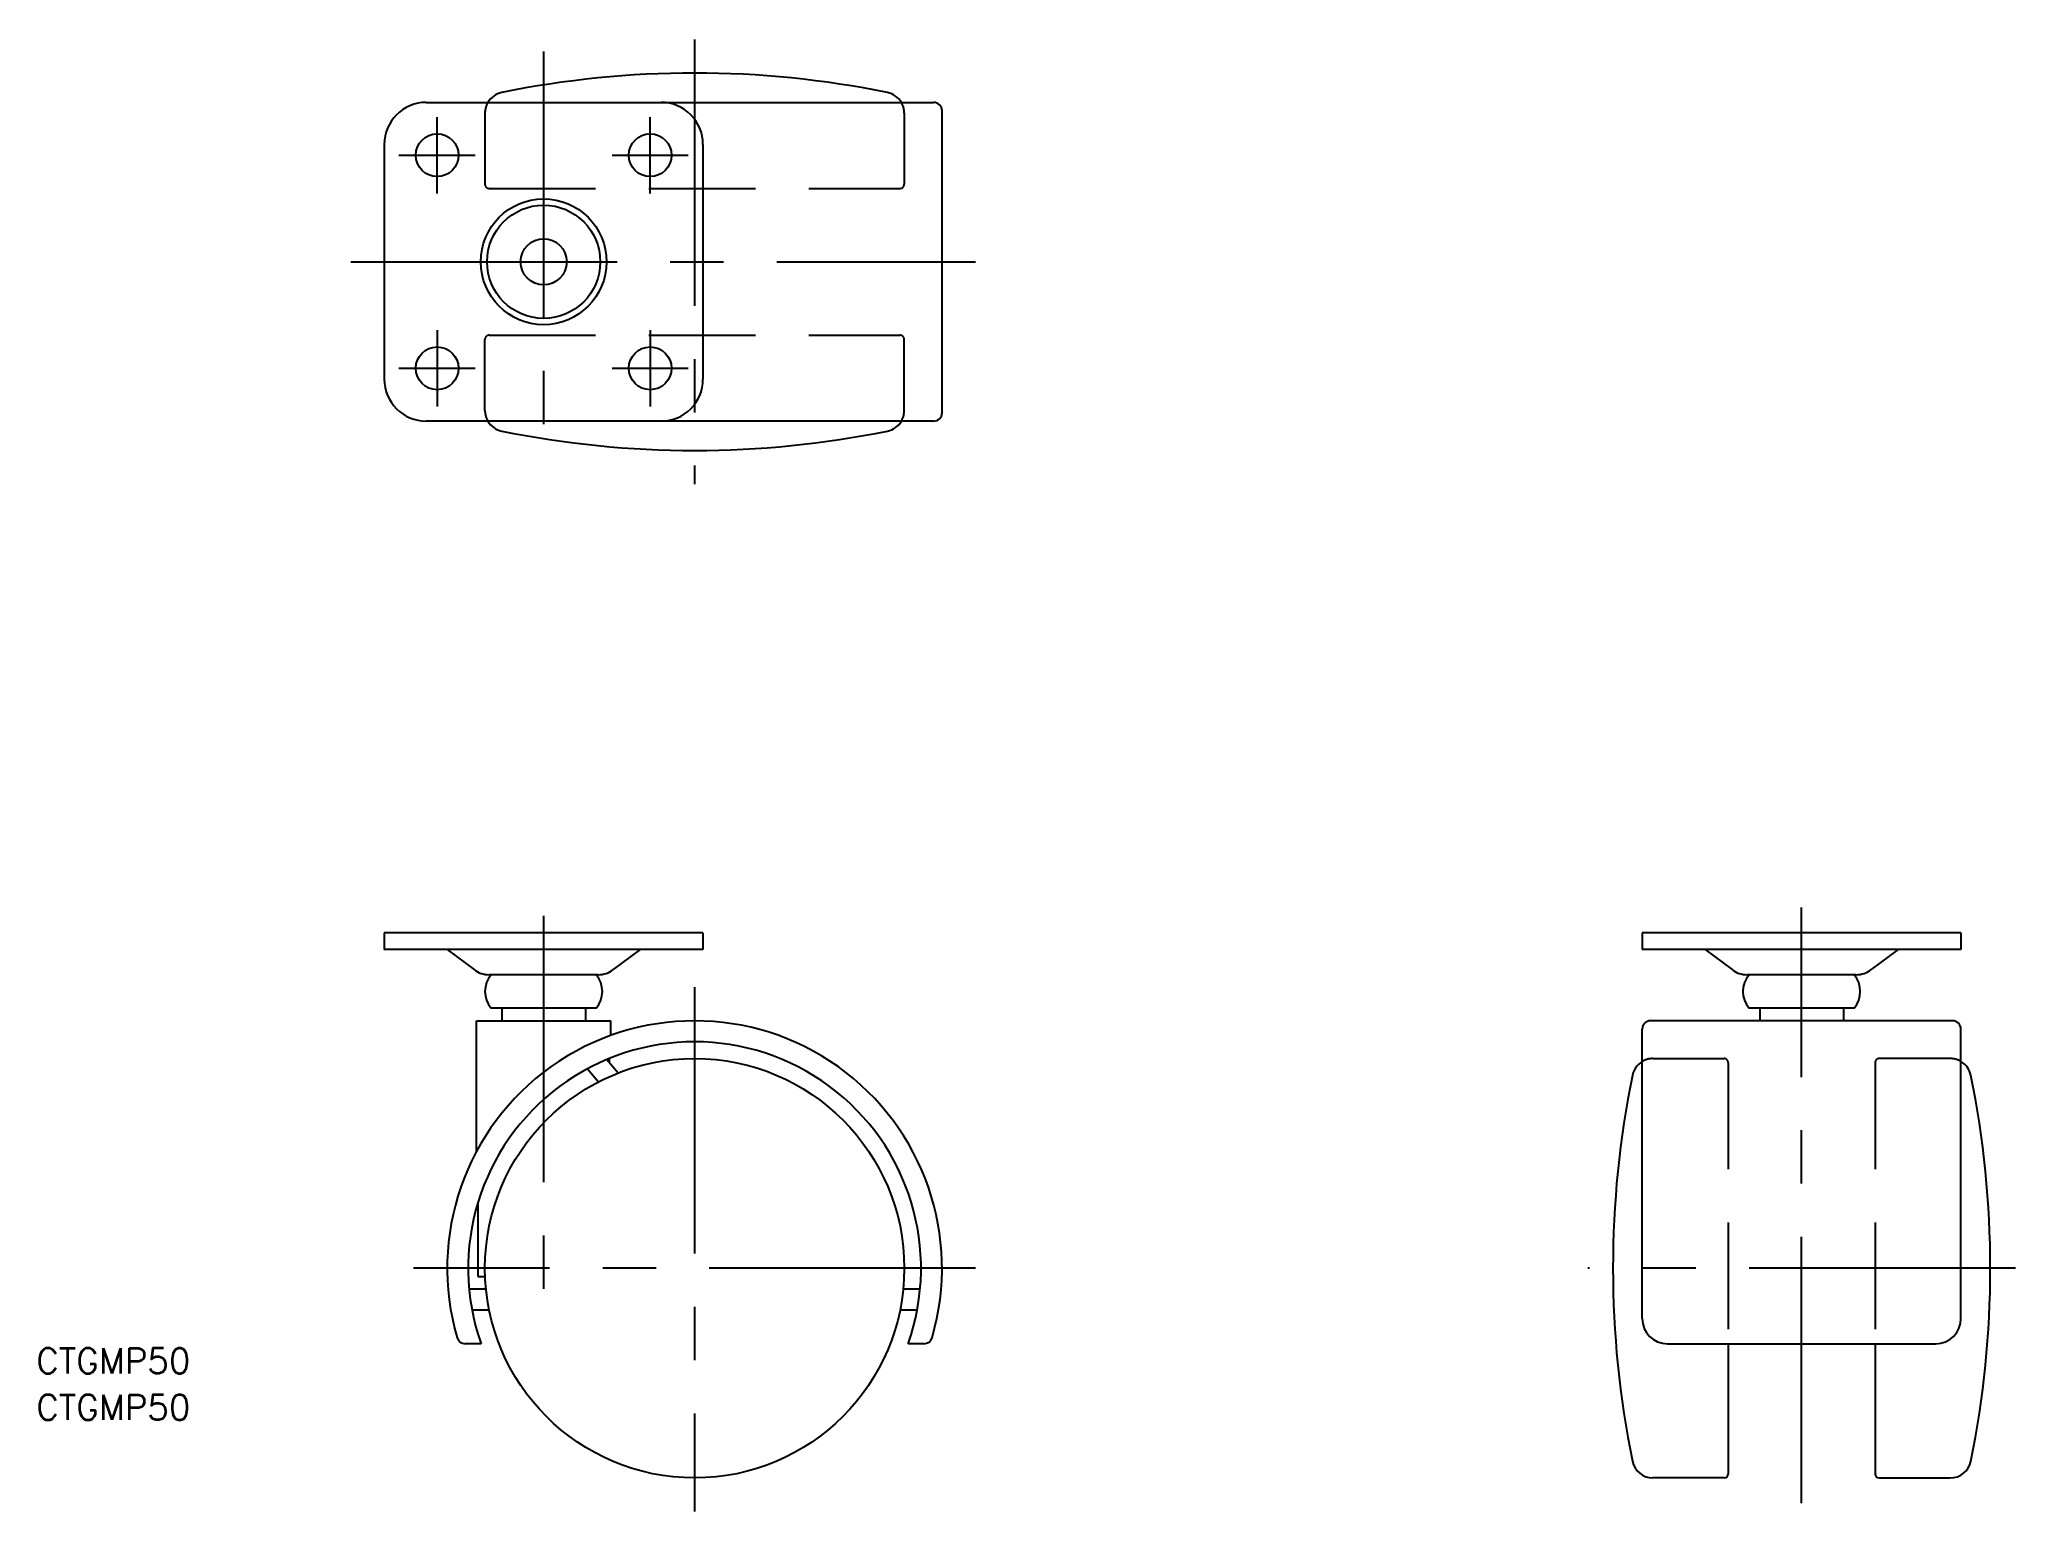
# Model space of a CAD drawing. Extents: x -60 to 176, y -149 to 26.
import ezdxf

# ---------------------------------------------------------------- set-up
doc = ezdxf.new("R2010")
doc.units = 0
doc.linetypes.add('CENTER', pattern=[50.8, 31.75, -6.35, 6.35, -6.35])
doc.linetypes.add('DASHED', pattern=[19.05, 12.7, -6.35])
doc.layers.get('0').update_dxf_attribs({"linetype": 'CONTINUOUS'})
doc.layers.add('CENTER', color=1, linetype='CENTER')
doc.styles.get("Standard").update_dxf_attribs({"font": 'txt.shx', "height": 3, "bigfont": 'bigfont.shx'})

# ---------------------------------------------------------------- blocks, each defined once
blk = doc.blocks.new('*U15')
at = {"color": 7, "linetype": 'CONTINUOUS'}
blk.add_text('CTGMP50', height=3, dxfattribs=at).set_placement((-60.5, -132.54))
blk = doc.blocks.new('*U16')
at = {"color": 7, "linetype": 'CONTINUOUS'}
blk.add_text('CTGMP50', height=3, dxfattribs=at).set_placement((-60.5, -138.08))

msp = doc.modelspace()

# ---------------------------------------------------------------- linework, layer by layer
at = {"color": 7, "linetype": 'CONTINUOUS'}
for p, q in [((-14, 19), (46.5, 19)), ((47.5, -18), (47.5, 18)), ((-19, 14), (-19, -14)), ((19, 14), (19, -14)), ((14, -19), (-14, -19)), ((46.5, -19), (14, -19)), ((19, -80), (-19, -80)), ((-19, -80), (-19, -82)), ((19, -80), (19, -82)), ((169, -80), (131, -80)), ((131, -80), (131, -82)), ((169, -80), (169, -82)), ((19, -82), (-19, -82)), ((-11.5, -82), (-8.3, -84.4)), ((11.5, -82), (8.3, -84.4)), ((169, -82), (131, -82)), ((138.5, -82), (141.7, -84.4)), ((161.5, -82), (158.3, -84.4)), ((6.5, -85), (-6.5, -85)), ((156.5, -85), (143.5, -85)), ((6.25, -89), (-6.25, -89)), ((-5, -89), (-5, -90.5)), ((5, -89), (5, -90.5)), ((156.25, -89), (143.75, -89)), ((145, -89), (145, -90.5)), ((155, -89), (155, -90.5)), ((-8, -90.5), (8, -90.5)), ((-8, -106.06), (-8, -90.5)), ((8, -92.25), (8, -90.5)), ((131, -126), (131, -91.5)), ((168, -90.5), (132, -90.5)), ((169, -126), (169, -91.5)), ((5.22, -96.22), (6.54, -97.78)), ((7.55, -95.1), (8.9, -96.71)), ((7.86, -95.47), (7.86, -94.98)), ((-7.86, -112.23), (-7.86, -121)), ((-6.87, -122.5), (-8.88, -122.5)), ((-7.86, -121), (-6.98, -121)), ((44.88, -122.5), (42.87, -122.5)), ((-6.49, -125), (-8.53, -125)), ((44.53, -125), (42.49, -125)), ((-7.46, -129), (-9.35, -129)), ((45.35, -129), (43.46, -129)), ((134, -129), (166, -129)), ((141.25, -129), (141.25, -144.5)), ((158.75, -129), (158.75, -144.5)), ((140.75, -145), (132.27, -145)), ((159.25, -145), (167.73, -145))]:
    msp.add_line(p, q, dxfattribs=at)
at = {"color": 3, "linetype": 'DASHED'}
for p, q in [((-7, 17.73), (-7, 9.25)), ((43, 17.73), (43, 9.25)), ((-6.5, 8.75), (42.5, 8.75)), ((-7, -17.73), (-7, -9.25)), ((-6.5, -8.75), (42.5, -8.75)), ((43, -17.73), (43, -9.25)), ((132.27, -95), (140.75, -95)), ((141.25, -95.5), (141.25, -129)), ((158.75, -95.5), (158.75, -129)), ((167.73, -95), (159.25, -95))]:
    msp.add_line(p, q, dxfattribs=at)
at = {"color": 7, "linetype": 'CONTINUOUS'}
for centre, radius in [((-12.7, 12.7), 2.55), ((12.7, 12.7), 2.55), ((0, 0), 7.5), ((0, 0), 6.75), ((0, 0), 2.75), ((-12.7, -12.7), 2.55), ((12.7, -12.7), 2.55), ((18, -120), 25)]:
    msp.add_circle(centre, radius, dxfattribs=at)
for centre, radius, start, end in [((18, -92.5), 115, 78.463, 101.537), ((-14, 14), 5, 90, 180), ((-4.5, 17.73), 2.5, 101.537, 149.3905), ((14, 14), 5, 0, 90), ((40.5, 17.73), 2.5, 30.6095, 78.463), ((46.5, 18), 1, 0, 90), ((-14, -14), 5, 180, 270), ((14, -14), 5, 270, 0), ((46.5, -18), 1, 270, 0), ((-4.5, -17.73), 2.5, 210.6095, 258.463), ((18, 92.5), 115, 258.463, 281.537), ((40.5, -17.73), 2.5, 281.537, 329.3905), ((-6.5, -82), 3, 233.1301, 270), ((6.5, -82), 3, 270, 306.8699), ((143.5, -82), 3, 233.1301, 270), ((156.5, -82), 3, 270, 306.8699), ((-3.96, -87), 3.04, 138.8879, 221.1121), ((3.96, -87), 3.04, 318.8879, 41.1121), ((146.04, -87), 3.04, 138.8879, 221.1121), ((153.96, -87), 3.04, 318.8879, 41.1121), ((18, -120), 29.5, 343.6979, 196.3021), ((132, -91.5), 1, 90, 180), ((168, -91.5), 1, 0, 90), ((18, -120), 27, 340.5288, 199.4712), ((132.27, -97.5), 2.5, 120.6095, 168.463), ((167.73, -97.5), 2.5, 11.537, 59.3905), ((242.5, -120), 115, 168.463, 191.537), ((57.5, -120), 115, 348.463, 11.537), ((134, -126), 3, 180, 270), ((166, -126), 3, 270, 0), ((-9.35, -128), 1, 196.3021, 270), ((45.35, -128), 1, 270, 343.6979), ((132.27, -142.5), 2.5, 191.537, 270), ((167.73, -142.5), 2.5, 270, 348.463), ((140.75, -144.5), 0.5, 270, 0), ((159.25, -144.5), 0.5, 180, 270)]:
    msp.add_arc(centre, radius, start, end, dxfattribs=at)
at = {"color": 3, "linetype": 'DASHED'}
for centre, radius, start, end in [((-4.5, 17.73), 2.5, 149.3905, 180), ((40.5, 17.73), 2.5, 0, 30.6095), ((-6.5, 9.25), 0.5, 180, 270), ((42.5, 9.25), 0.5, 270, 0), ((-6.5, -9.25), 0.5, 90, 180), ((42.5, -9.25), 0.5, 360, 90), ((-4.5, -17.73), 2.5, 180, 210.6095), ((40.5, -17.73), 2.5, 329.3905, 360), ((132.27, -97.5), 2.5, 90, 120.6095), ((140.75, -95.5), 0.5, 0, 90), ((159.25, -95.5), 0.5, 90, 180), ((167.73, -97.5), 2.5, 59.3905, 90)]:
    msp.add_arc(centre, radius, start, end, dxfattribs=at)
at = {"layer": 'CENTER', "color": 1, "linetype": 'CENTER'}
for p, q in [((18, 26.5), (18, -26.5)), ((0, 25.08), (0, -25.08)), ((-12.7, 8.15), (-12.7, 17.25)), ((12.7, 8.15), (12.7, 17.25)), ((-17.25, 12.7), (-8.15, 12.7)), ((8.15, 12.7), (17.25, 12.7)), ((-23, 0), (51.5, 0)), ((-12.7, -8.15), (-12.7, -17.25)), ((12.7, -8.15), (12.7, -17.25)), ((-17.25, -12.7), (-8.15, -12.7)), ((8.15, -12.7), (17.25, -12.7)), ((150, -148), (150, -77)), ((0, -78), (0, -125)), ((18, -86.5), (18, -149)), ((51.5, -120), (-15.5, -120)), ((175.5, -120), (124.5, -120))]:
    msp.add_line(p, q, dxfattribs=at)

# ---------------------------------------------------------------- block references
at = {"color": 7, "linetype": 'CONTINUOUS'}
for name in ['*U15', '*U16']:
    msp.add_blockref(name, (0, 0), dxfattribs=at)

doc.saveas('drawing.dxf')
